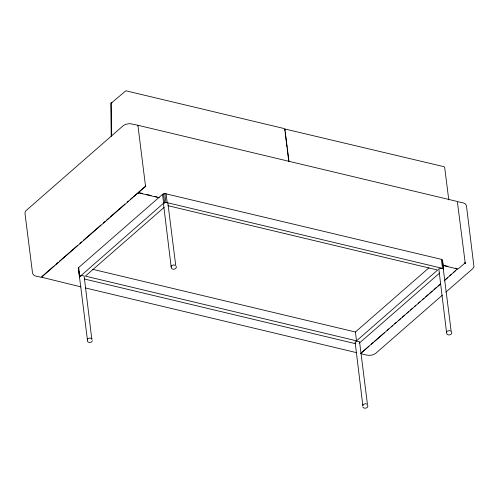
<?xml version="1.0" encoding="UTF-8"?>
<svg xmlns="http://www.w3.org/2000/svg" width="499" height="499" viewBox="0 0 499 499"><rect width="100%" height="100%" fill="white"/><g stroke="black" fill="none" stroke-linecap="round" stroke-linejoin="round"><path stroke-width="0.75" d="M92.016 338.503L89.876 337.991L87.599 338.79L87.456 340.106L79.566 277.637L79.703 276.321L81.986 275.523L84.125 276.028L91.878 339.813M92.434 340.773C91.916 343.056 87.288 343.231 87.331 340.536M457.402 202.001L465.118 262.274L464.837 263.135L465.118 262.274M145.502 186.133L145.39 186.9L145.671 186.046L138.51 192.24L138.865 192.595L138.441 192.352M457.882 201.608C458.444 202.388 465.86 202.064 466.434 205.613L473.981 266.822L472.684 268.712L445.819 292.164M79.566 277.637L78.274 268.206L78.686 267.526L162.524 194.348L164.801 193.543L441.384 259.337L442.538 260.391L443.648 269.211L442.264 259.754M79.391 277.026L163.635 203.168L165.918 202.363L443.38 268.574M457.078 269.653L456.959 269.366L444.197 280.893M111.564 124.869L111.084 125.605L111.227 136.464M41.797 276.658L54.092 265.93M55.844 264.395L58.19 262.349M59.362 261.326L77.507 245.489M79.852 243.443L81.605 241.909M83.364 240.375L100.929 225.043M103.268 223.003L105.027 221.469M106.786 219.934L109.125 217.888M110.298 216.865L124.931 204.091M127.276 202.045L128.443 201.022M130.202 199.494L132.547 197.448M133.713 196.425L137.811 192.851M41.523 277.213L145.103 186.807M164.152 207.366L85.385 276.122L356.523 340.823L437.623 270.034L168.001 205.694M92.602 269.292L355.407 332.003L428.922 267.832M359.399 343.069L439.6 273.065M361.338 352.912L368.948 346.269M371.293 344.229L373.046 342.694M374.219 341.672L384.76 332.471M387.099 330.425L388.858 328.897M391.197 326.851L392.37 325.828M394.709 323.782L396.468 322.248M398.807 320.208L400.566 318.674M402.319 317.139L404.664 315.094M406.423 313.565L408.762 311.519M410.521 309.985L412.274 308.451M414.619 306.411L415.786 305.388M418.131 303.342L419.884 301.808M422.229 299.768L423.982 298.234M425.741 296.699L428.08 294.653M429.839 293.119L432.184 291.079M433.937 289.545L436.282 287.499M438.035 285.964L439.794 284.436M445.644 279.321L447.403 277.787M449.742 275.747L451.501 274.213M453.26 272.679L455.599 270.633M440.686 283.962L360.471 353.585M458.194 268.93L464.725 263.235M442.314 295.221L375.735 353.336C371.718 356.492 366.091 355.325 361.694 353.803M137.637 125.536L138.055 125.779L137.612 125.704M285.054 129.029L443.991 166.697L444.684 167.477L448.782 199.881M42.353 277.669L42.234 277.382L80.981 286.888M137.262 125.093L129.665 123.615L125.573 124.351L123.265 125.648L25.561 211.027L24.95 213.11L32.566 273.377C33.664 276.864 38.598 276.334 41.255 277.332M111.982 102.8L111.62 102.825L125.873 90.781L284.218 128.567L284.823 129.141M138.279 125.355L457.109 201.434M139.751 192.795L142.783 193.518M146.569 194.417L151.11 195.502M154.896 196.406L157.173 196.949M443.474 265.268L448.021 266.354M455.593 268.163L457.109 268.524M138.841 192.926L159.287 197.804M442.519 265.393L457.67 269.011M84.325 278.978L355.862 343.78M85.529 287.973L356.685 352.681M451.47 331.66C453.46 334.916 446.692 336.519 446.642 333.026M367.57 404.895C369.316 407.808 364.021 409.585 362.835 406.997M78.274 268.206L78.549 268.836M441.384 259.337L442.494 268.156M355.407 332.003L356.523 340.823M284.917 129.353L289.008 161.751M284.779 129.578L284.973 131.118M285.166 132.665L287.019 147.324M287.212 148.864L287.505 151.178M287.698 152.725L288.771 161.208M176.234 266.304C177.513 269.472 171.226 270.558 171.226 267.308M166.061 193.637L167.177 202.457M164.801 193.543L165.918 202.363M163.51 193.805L164.62 202.625M162.524 194.348L163.635 203.168M78.686 267.526L79.803 276.346M78.823 271.044L79.566 276.92M137.955 125.704L145.496 185.984M111.701 135.609L111.265 102.626L110.79 103.362L111.077 125.074M163.416 203.249L171.169 267.034L171.307 265.724L173.59 264.919L175.729 265.431L167.839 202.962L165.699 202.451L163.416 203.249M355.12 342.046L362.873 405.824L363.016 404.514L365.293 403.716L367.432 404.221L359.542 341.753L357.403 341.241L355.12 342.046M438.833 268.973L446.586 332.758L446.724 331.442L449.006 330.644L451.146 331.155L443.255 268.687L441.116 268.175L438.833 268.973M465.661 263.179L465.617 263.497L465.661 263.179M138.841 193.45L138.248 193.568L138.841 193.45"/></g></svg>
